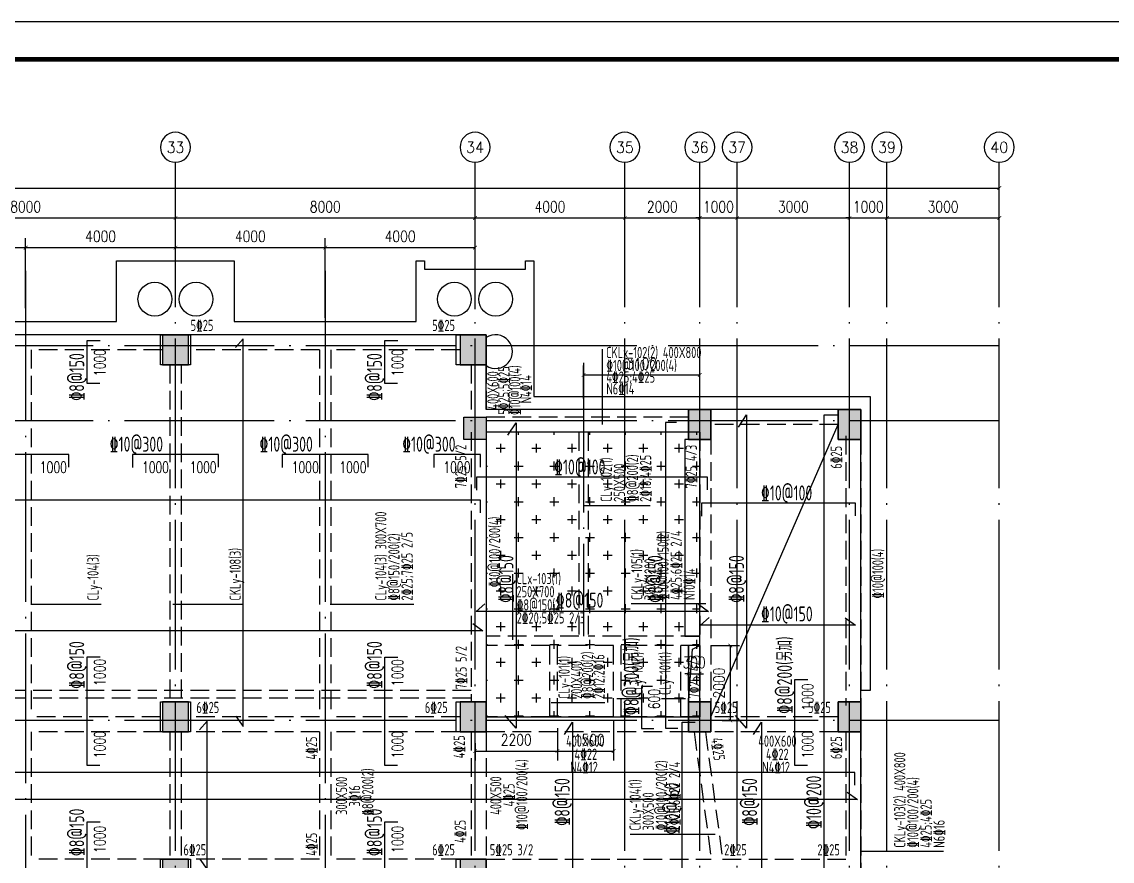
# Model space of a CAD drawing. Header units: millimetres. Extents: x 2998490 to 15040601, y 444546 to 7822218.
# Drawn here: x 14669164 to 14698282, y 7715654 to 7738064 of the extents above; entities that cross this region are included whole.
import ezdxf
from ezdxf.enums import TextEntityAlignment as Align

# ---------------------------------------------------------------- set-up
doc = ezdxf.new("R2010")
doc.units = ezdxf.units.MM
doc.header["$LTSCALE"] = 2000
doc.linetypes.add('DASH', pattern=[0.35, 0.25, -0.1])
doc.linetypes.add('DOTE', pattern=[2.42, 2, -0.2, 0.02, -0.2])
for name, color, linetype in [('3-AXIS', 3, 'Continuous'), ('3-AXIS_TEXT', 7, 'Continuous'), ('3-ban', 84, 'Continuous'), ('3-ban-hatch', 9, 'Continuous'), ('3-ban-rein', 1, 'Continuous'), ('3-ban-TEXT', 7, 'Continuous'), ('3-column-DOWN', 232, 'Continuous'), ('3-COLUMN-UP', 2, 'Continuous'), ('3-dote', 43, 'DOTE'), ('3-HATCH', 8, 'Continuous'), ('3-liang-rein-X', 54, 'Continuous'), ('3-liang-rein-Y', 130, 'Continuous'), ('3-liang-R截面-X', 50, 'Continuous'), ('3-liang-R截面-Y', 70, 'Continuous'), ('3-liang-s-1', 44, 'Continuous'), ('3-liang-xu', 120, 'DASH'), ('3-装饰线脚', 7, 'Continuous'), ('AXIS', 3, 'Continuous'), ('AXIS_TEXT', 7, 'Continuous'), ('图框', 7, 'Continuous')]:
    doc.layers.add(name, color=color, linetype=linetype)
doc.layers.add('3-零部件', color=73, linetype='Continuous', lineweight=5)
doc.styles.add('_TCH_AXIS', font='COMPLEX', dxfattribs={"bigfont": 'GBCBIG'})
doc.styles.add('COMPLEX', font='COMPLEX')
doc.styles.add('DIM_FONT', font='SIMPLEX', dxfattribs={"width": 0.8, "bigfont": 'HZTXT'})
doc.styles.add('TJ1', font='tj-romans1.shx', dxfattribs={"width": 0.8, "bigfont": 'tj-hztxt1.shx'})
doc.styles.add('TSSD_Rein', font='Tssdeng.shx', dxfattribs={"width": 0.7, "bigfont": 'hztxt.shx'})
doc.dimstyles.new('DIMN100', dxfattribs={"dimtxt": 300, "dimasz": 100, "dimexe": 250, "dimexo": 300, "dimgap": 150, "dimtad": 1, "dimdec": 0, "dimzin": 0, "dimdsep": 46, "dimtxsty": 'DIM_FONT', "dimblk": 'ARCHTICK', "dimcen": 0.09, "dimclrt": 7, "dimazin": 2, "dimtfac": 1, "dimtdec": 0, "dimtix": 1, "dimtmove": 2, "dimatfit": 3, "dimldrblk": 'ARCHTICK', "dimfxl": 0, "dimtolj": 1, "dimtzin": 0, "dimarcsym": 0})

# ---------------------------------------------------------------- blocks, each defined once
blk = doc.blocks.new('TJAD_TK_A0')
at = {"layer": '图框'}
blk.add_line((2162, 399.3), (973, 399.3), dxfattribs=at)
at = {"layer": '图框', "const_width": 1.2}
blk.add_lwpolyline([(2152, -431.7), (2152, 389.3), (998, 389.3), (998, -431.7)], close=True, dxfattribs=at)
blk = doc.blocks.new('_ArchTick')
at = {"color": 0, "linetype": 'ByBlock', "const_width": 0.15}
blk.add_lwpolyline([(-0.5, -0.5), (0.5, 0.5)], dxfattribs=at)
blk = doc.blocks.new('*D203')
at = {"layer": 'AXIS', "color": 0, "lineweight": -2}
for p, q in [((14665267, 7732223), (14665267, 7733076)), ((14673267, 7732223), (14673267, 7733076)), ((14665267, 7732826), (14673267, 7732826))]:
    blk.add_line(p, q, dxfattribs=at)
at = {"layer": 'Defpoints', "color": 0}
for p in [(14673267, 7732826), (14665267, 7731923), (14673267, 7731923)]:
    blk.add_point(p, dxfattribs=at)
at = {"layer": 'AXIS', "color": 0, "lineweight": -2, "xscale": 100, "yscale": 100, "zscale": 100, "rotation": 180}
blk.add_blockref('_ArchTick', (14665267, 7732826), dxfattribs=at)
at = {"layer": 'AXIS', "color": 0, "lineweight": -2, "xscale": 100, "yscale": 100, "zscale": 100}
blk.add_blockref('_ArchTick', (14673267, 7732826), dxfattribs=at)
at = {"layer": 'AXIS', "color": 7, "insert": (14669267, 7733126), "char_height": 300, "attachment_point": 5, "style": 'DIM_FONT'}
blk.add_mtext('\\A1;8000', dxfattribs=at)
blk = doc.blocks.new('*D204')
at = {"layer": 'AXIS', "color": 0, "lineweight": -2}
for p, q in [((14673267, 7732223), (14673267, 7733076)), ((14681267, 7732223), (14681267, 7733076)), ((14673267, 7732826), (14681267, 7732826))]:
    blk.add_line(p, q, dxfattribs=at)
at = {"layer": 'Defpoints', "color": 0}
for p in [(14681267, 7732826), (14673267, 7731923), (14681267, 7731923)]:
    blk.add_point(p, dxfattribs=at)
at = {"layer": 'AXIS', "color": 0, "lineweight": -2, "xscale": 100, "yscale": 100, "zscale": 100, "rotation": 180}
blk.add_blockref('_ArchTick', (14673267, 7732826), dxfattribs=at)
at = {"layer": 'AXIS', "color": 0, "lineweight": -2, "xscale": 100, "yscale": 100, "zscale": 100}
blk.add_blockref('_ArchTick', (14681267, 7732826), dxfattribs=at)
at = {"layer": 'AXIS', "color": 7, "insert": (14677267, 7733126), "char_height": 300, "attachment_point": 5, "style": 'DIM_FONT'}
blk.add_mtext('\\A1;8000', dxfattribs=at)
blk = doc.blocks.new('*D205')
at = {"layer": 'AXIS', "color": 0, "lineweight": -2}
for p, q in [((14681267, 7732223), (14681267, 7733076)), ((14685267, 7732223), (14685267, 7733076)), ((14681267, 7732826), (14685267, 7732826))]:
    blk.add_line(p, q, dxfattribs=at)
at = {"layer": 'Defpoints', "color": 0}
for p in [(14685267, 7732826), (14681267, 7731923), (14685267, 7731923)]:
    blk.add_point(p, dxfattribs=at)
at = {"layer": 'AXIS', "color": 0, "lineweight": -2, "xscale": 100, "yscale": 100, "zscale": 100, "rotation": 180}
blk.add_blockref('_ArchTick', (14681267, 7732826), dxfattribs=at)
at = {"layer": 'AXIS', "color": 0, "lineweight": -2, "xscale": 100, "yscale": 100, "zscale": 100}
blk.add_blockref('_ArchTick', (14685267, 7732826), dxfattribs=at)
at = {"layer": 'AXIS', "color": 7, "insert": (14683267, 7733126), "char_height": 300, "attachment_point": 5, "style": 'DIM_FONT'}
blk.add_mtext('\\A1;4000', dxfattribs=at)
blk = doc.blocks.new('*D206')
at = {"layer": 'AXIS', "color": 0, "lineweight": -2}
for p, q in [((14685267, 7732223), (14685267, 7733076)), ((14687267, 7732223), (14687267, 7733076)), ((14685267, 7732826), (14687267, 7732826))]:
    blk.add_line(p, q, dxfattribs=at)
at = {"layer": 'Defpoints', "color": 0}
for p in [(14687267, 7732826), (14685267, 7731923), (14687267, 7731923)]:
    blk.add_point(p, dxfattribs=at)
at = {"layer": 'AXIS', "color": 0, "lineweight": -2, "xscale": 100, "yscale": 100, "zscale": 100, "rotation": 180}
blk.add_blockref('_ArchTick', (14685267, 7732826), dxfattribs=at)
at = {"layer": 'AXIS', "color": 0, "lineweight": -2, "xscale": 100, "yscale": 100, "zscale": 100}
blk.add_blockref('_ArchTick', (14687267, 7732826), dxfattribs=at)
at = {"layer": 'AXIS', "color": 7, "insert": (14686267, 7733126), "char_height": 300, "attachment_point": 5, "style": 'DIM_FONT'}
blk.add_mtext('\\A1;2000', dxfattribs=at)
blk = doc.blocks.new('*D207')
at = {"layer": 'AXIS', "color": 0, "lineweight": -2}
for p, q in [((14687267, 7732223), (14687267, 7733076)), ((14688266, 7732223), (14688266, 7733076)), ((14687267, 7732826), (14687167, 7732826)), ((14687267, 7732826), (14688266, 7732826)), ((14688266, 7732826), (14688366, 7732826))]:
    blk.add_line(p, q, dxfattribs=at)
at = {"layer": 'Defpoints', "color": 0}
for p in [(14688266, 7732826), (14687267, 7731923), (14688266, 7731923)]:
    blk.add_point(p, dxfattribs=at)
at = {"layer": 'AXIS', "color": 0, "lineweight": -2, "xscale": 100, "yscale": 100, "zscale": 100}
blk.add_blockref('_ArchTick', (14687267, 7732826), dxfattribs=at)
at = {"layer": 'AXIS', "color": 0, "lineweight": -2, "xscale": 100, "yscale": 100, "zscale": 100, "rotation": 180}
blk.add_blockref('_ArchTick', (14688266, 7732826), dxfattribs=at)
at = {"layer": 'AXIS', "color": 7, "insert": (14687767, 7733126), "char_height": 300, "attachment_point": 5, "style": 'DIM_FONT'}
blk.add_mtext('\\A1;1000', dxfattribs=at)
blk = doc.blocks.new('*D208')
at = {"layer": 'AXIS', "color": 0, "lineweight": -2}
for p, q in [((14688266, 7732223), (14688266, 7733076)), ((14691267, 7732223), (14691267, 7733076)), ((14688266, 7732826), (14691267, 7732826))]:
    blk.add_line(p, q, dxfattribs=at)
at = {"layer": 'Defpoints', "color": 0}
for p in [(14691267, 7732826), (14688266, 7731923), (14691267, 7731923)]:
    blk.add_point(p, dxfattribs=at)
at = {"layer": 'AXIS', "color": 0, "lineweight": -2, "xscale": 100, "yscale": 100, "zscale": 100, "rotation": 180}
blk.add_blockref('_ArchTick', (14688266, 7732826), dxfattribs=at)
at = {"layer": 'AXIS', "color": 0, "lineweight": -2, "xscale": 100, "yscale": 100, "zscale": 100}
blk.add_blockref('_ArchTick', (14691267, 7732826), dxfattribs=at)
at = {"layer": 'AXIS', "color": 7, "insert": (14689767, 7733126), "char_height": 300, "attachment_point": 5, "style": 'DIM_FONT'}
blk.add_mtext('\\A1;3000', dxfattribs=at)
blk = doc.blocks.new('*D209')
at = {"layer": 'AXIS', "color": 0, "lineweight": -2}
for p, q in [((14691267, 7732223), (14691267, 7733076)), ((14692267, 7732223), (14692267, 7733076)), ((14691267, 7732826), (14691167, 7732826)), ((14691267, 7732826), (14692267, 7732826)), ((14692267, 7732826), (14692367, 7732826))]:
    blk.add_line(p, q, dxfattribs=at)
at = {"layer": 'Defpoints', "color": 0}
for p in [(14692267, 7732826), (14691267, 7731923), (14692267, 7731923)]:
    blk.add_point(p, dxfattribs=at)
at = {"layer": 'AXIS', "color": 0, "lineweight": -2, "xscale": 100, "yscale": 100, "zscale": 100}
blk.add_blockref('_ArchTick', (14691267, 7732826), dxfattribs=at)
at = {"layer": 'AXIS', "color": 0, "lineweight": -2, "xscale": 100, "yscale": 100, "zscale": 100, "rotation": 180}
blk.add_blockref('_ArchTick', (14692267, 7732826), dxfattribs=at)
at = {"layer": 'AXIS', "color": 7, "insert": (14691767, 7733126), "char_height": 300, "attachment_point": 5, "style": 'DIM_FONT'}
blk.add_mtext('\\A1;1000', dxfattribs=at)
blk = doc.blocks.new('*D210')
at = {"layer": 'AXIS', "color": 0, "lineweight": -2}
for p, q in [((14692267, 7732223), (14692267, 7733076)), ((14695267, 7732223), (14695267, 7733076)), ((14692267, 7732826), (14695267, 7732826))]:
    blk.add_line(p, q, dxfattribs=at)
at = {"layer": 'Defpoints', "color": 0}
for p in [(14695267, 7732826), (14692267, 7731923), (14695267, 7731923)]:
    blk.add_point(p, dxfattribs=at)
at = {"layer": 'AXIS', "color": 0, "lineweight": -2, "xscale": 100, "yscale": 100, "zscale": 100, "rotation": 180}
blk.add_blockref('_ArchTick', (14692267, 7732826), dxfattribs=at)
at = {"layer": 'AXIS', "color": 0, "lineweight": -2, "xscale": 100, "yscale": 100, "zscale": 100}
blk.add_blockref('_ArchTick', (14695267, 7732826), dxfattribs=at)
at = {"layer": 'AXIS', "color": 7, "insert": (14693767, 7733126), "char_height": 300, "attachment_point": 5, "style": 'DIM_FONT'}
blk.add_mtext('\\A1;3000', dxfattribs=at)
blk = doc.blocks.new('*D211')
at = {"layer": 'AXIS', "color": 0, "lineweight": -2}
for p, q in [((14619017, 7731423), (14619017, 7733876)), ((14695267, 7731423), (14695267, 7733876)), ((14619017, 7733626), (14695267, 7733626))]:
    blk.add_line(p, q, dxfattribs=at)
at = {"layer": 'Defpoints', "color": 0}
for p in [(14695267, 7733626), (14619017, 7731123), (14695267, 7731123)]:
    blk.add_point(p, dxfattribs=at)
at = {"layer": 'AXIS', "color": 0, "lineweight": -2, "xscale": 100, "yscale": 100, "zscale": 100, "rotation": 180}
blk.add_blockref('_ArchTick', (14619017, 7733626), dxfattribs=at)
at = {"layer": 'AXIS', "color": 0, "lineweight": -2, "xscale": 100, "yscale": 100, "zscale": 100}
blk.add_blockref('_ArchTick', (14695267, 7733626), dxfattribs=at)
at = {"layer": 'AXIS', "color": 7, "insert": (14661202, 7733926), "char_height": 300, "attachment_point": 5, "style": 'DIM_FONT'}
blk.add_mtext('\\A1;76250', dxfattribs=at)
blk = doc.blocks.new('_AXISO')
blk.add_circle((0, 0), 0.5)
at = {"layer": '3-AXIS_TEXT', "style": 'COMPLEX', "width": 1.041667}
blk.add_attdef('A', text='', height=0.56, dxfattribs=at).set_placement((-0.25, -0.28), (0.25, -0.28), align=Align.FIT)
blk = doc.blocks.new('*D1364')
at = {"layer": '3-零部件', "color": 0, "lineweight": -2}
for p, q in [((14673267, 7730507), (14673267, 7732285)), ((14677267, 7730157), (14677267, 7732285)), ((14673267, 7732035), (14677267, 7732035))]:
    blk.add_line(p, q, dxfattribs=at)
at = {"layer": 'Defpoints', "color": 0}
for p in [(14677267, 7732035), (14673267, 7730207), (14677267, 7729857)]:
    blk.add_point(p, dxfattribs=at)
at = {"layer": '3-零部件', "color": 0, "lineweight": -2, "xscale": 100, "yscale": 100, "zscale": 100, "rotation": 180}
blk.add_blockref('_ArchTick', (14673267, 7732035), dxfattribs=at)
at = {"layer": '3-零部件', "color": 0, "lineweight": -2, "xscale": 100, "yscale": 100, "zscale": 100}
blk.add_blockref('_ArchTick', (14677267, 7732035), dxfattribs=at)
at = {"layer": '3-零部件', "color": 7, "insert": (14675267, 7732335), "char_height": 300, "attachment_point": 5, "style": 'DIM_FONT'}
blk.add_mtext('\\A1;4000', dxfattribs=at)
blk = doc.blocks.new('*D1365')
at = {"layer": '3-零部件', "color": 0, "lineweight": -2}
for p, q in [((14677267, 7730157), (14677267, 7732285)), ((14681267, 7730393), (14681267, 7732285)), ((14677267, 7732035), (14681267, 7732035))]:
    blk.add_line(p, q, dxfattribs=at)
at = {"layer": 'Defpoints', "color": 0}
for p in [(14681267, 7732035), (14681267, 7730093), (14677267, 7729857)]:
    blk.add_point(p, dxfattribs=at)
at = {"layer": '3-零部件', "color": 0, "lineweight": -2, "xscale": 100, "yscale": 100, "zscale": 100, "rotation": 180}
blk.add_blockref('_ArchTick', (14677267, 7732035), dxfattribs=at)
at = {"layer": '3-零部件', "color": 0, "lineweight": -2, "xscale": 100, "yscale": 100, "zscale": 100}
blk.add_blockref('_ArchTick', (14681267, 7732035), dxfattribs=at)
at = {"layer": '3-零部件', "color": 7, "insert": (14679267, 7732335), "char_height": 300, "attachment_point": 5, "style": 'DIM_FONT'}
blk.add_mtext('\\A1;4000', dxfattribs=at)
blk = doc.blocks.new('*D1366')
at = {"layer": '3-零部件', "color": 0, "lineweight": -2}
for p, q in [((14665267, 7730457), (14665267, 7732285)), ((14669267, 7730419), (14669267, 7732285)), ((14665267, 7732035), (14669267, 7732035))]:
    blk.add_line(p, q, dxfattribs=at)
at = {"layer": 'Defpoints', "color": 0}
for p in [(14669267, 7732035), (14665267, 7730157), (14669267, 7730119)]:
    blk.add_point(p, dxfattribs=at)
at = {"layer": '3-零部件', "color": 0, "lineweight": -2, "xscale": 100, "yscale": 100, "zscale": 100, "rotation": 180}
blk.add_blockref('_ArchTick', (14665267, 7732035), dxfattribs=at)
at = {"layer": '3-零部件', "color": 0, "lineweight": -2, "xscale": 100, "yscale": 100, "zscale": 100}
blk.add_blockref('_ArchTick', (14669267, 7732035), dxfattribs=at)
at = {"layer": '3-零部件', "color": 7, "insert": (14667267, 7732335), "char_height": 300, "attachment_point": 5, "style": 'DIM_FONT'}
blk.add_mtext('\\A1;4000', dxfattribs=at)
blk = doc.blocks.new('*D1367')
at = {"layer": '3-零部件', "color": 0, "lineweight": -2}
for p, q in [((14669267, 7731044), (14669267, 7732285)), ((14673267, 7731044), (14673267, 7732285)), ((14669267, 7732035), (14673267, 7732035))]:
    blk.add_line(p, q, dxfattribs=at)
at = {"layer": 'Defpoints', "color": 0}
for p in [(14673267, 7732035), (14669267, 7730744), (14673267, 7730744)]:
    blk.add_point(p, dxfattribs=at)
at = {"layer": '3-零部件', "color": 0, "lineweight": -2, "xscale": 100, "yscale": 100, "zscale": 100, "rotation": 180}
blk.add_blockref('_ArchTick', (14669267, 7732035), dxfattribs=at)
at = {"layer": '3-零部件', "color": 0, "lineweight": -2, "xscale": 100, "yscale": 100, "zscale": 100}
blk.add_blockref('_ArchTick', (14673267, 7732035), dxfattribs=at)
at = {"layer": '3-零部件', "color": 7, "insert": (14671267, 7732335), "char_height": 300, "attachment_point": 5, "style": 'DIM_FONT'}
blk.add_mtext('\\A1;4000', dxfattribs=at)
blk = doc.blocks.new('*D1765')
at = {"layer": '3-ban', "color": 0, "lineweight": -2}
for p, q in [((14683467, 7719209), (14683467, 7718344)), ((14681267, 7718809), (14681267, 7718344)), ((14681267, 7718594), (14683467, 7718594))]:
    blk.add_line(p, q, dxfattribs=at)
at = {"layer": 'Defpoints', "color": 0}
for p in [(14683467, 7719509), (14681267, 7719109), (14683467, 7718594)]:
    blk.add_point(p, dxfattribs=at)
at = {"layer": '3-ban', "color": 0, "lineweight": -2, "xscale": 100, "yscale": 100, "zscale": 100, "rotation": 180}
blk.add_blockref('_ArchTick', (14681267, 7718594), dxfattribs=at)
at = {"layer": '3-ban', "color": 0, "lineweight": -2, "xscale": 100, "yscale": 100, "zscale": 100}
blk.add_blockref('_ArchTick', (14683467, 7718594), dxfattribs=at)
at = {"layer": '3-ban', "color": 7, "insert": (14682367, 7718894), "char_height": 300, "attachment_point": 5, "style": 'DIM_FONT'}
blk.add_mtext('\\A1;2200', dxfattribs=at)
blk = doc.blocks.new('*D1766')
at = {"layer": '3-ban', "color": 0, "lineweight": -2}
for p, q in [((14684967, 7719391), (14684967, 7718344)), ((14683467, 7719209), (14683467, 7718344)), ((14683467, 7718594), (14684967, 7718594))]:
    blk.add_line(p, q, dxfattribs=at)
at = {"layer": 'Defpoints', "color": 0}
for p in [(14684967, 7719691), (14683467, 7719509), (14684967, 7718594)]:
    blk.add_point(p, dxfattribs=at)
at = {"layer": '3-ban', "color": 0, "lineweight": -2, "xscale": 100, "yscale": 100, "zscale": 100, "rotation": 180}
blk.add_blockref('_ArchTick', (14683467, 7718594), dxfattribs=at)
at = {"layer": '3-ban', "color": 0, "lineweight": -2, "xscale": 100, "yscale": 100, "zscale": 100}
blk.add_blockref('_ArchTick', (14684967, 7718594), dxfattribs=at)
at = {"layer": '3-ban', "color": 7, "insert": (14684320, 7718894), "char_height": 300, "attachment_point": 5, "style": 'DIM_FONT'}
blk.add_mtext('\\A1;1500', dxfattribs=at)
blk = doc.blocks.new('*D1767')
at = {"layer": '3-ban', "color": 0, "lineweight": -2}
for p, q in [((14686967, 7720659), (14686867, 7720659)), ((14686967, 7720659), (14687267, 7720659)), ((14686967, 7720523), (14686967, 7720409)), ((14687267, 7720659), (14687367, 7720659)), ((14687267, 7720523), (14687267, 7720409))]:
    blk.add_line(p, q, dxfattribs=at)
at = {"layer": 'Defpoints', "color": 0}
for p in [(14686967, 7720823), (14687267, 7720823), (14687267, 7720659)]:
    blk.add_point(p, dxfattribs=at)
at = {"layer": '3-ban', "color": 0, "lineweight": -2, "xscale": 100, "yscale": 100, "zscale": 100}
blk.add_blockref('_ArchTick', (14686967, 7720659), dxfattribs=at)
at = {"layer": '3-ban', "color": 0, "lineweight": -2, "xscale": 100, "yscale": 100, "zscale": 100, "rotation": 180}
blk.add_blockref('_ArchTick', (14687267, 7720659), dxfattribs=at)
at = {"layer": '3-ban', "color": 7, "insert": (14687117, 7720959), "char_height": 300, "attachment_point": 5, "style": 'DIM_FONT'}
blk.add_mtext('\\A1;300', dxfattribs=at)
blk = doc.blocks.new('*D1768')
at = {"layer": '3-ban', "color": 0, "lineweight": -2}
for p, q in [((14687567, 7721409), (14688333, 7721409)), ((14688083, 7721409), (14688083, 7719409)), ((14687867, 7719409), (14688333, 7719409))]:
    blk.add_line(p, q, dxfattribs=at)
at = {"layer": 'Defpoints', "color": 0}
for p in [(14687267, 7721409), (14687567, 7719409), (14688083, 7719409)]:
    blk.add_point(p, dxfattribs=at)
at = {"layer": '3-ban', "color": 0, "lineweight": -2, "xscale": 100, "yscale": 100, "zscale": 100}
for p, rotation in [((14688083, 7721409), 90), ((14688083, 7719409), 270)]:
    blk.add_blockref('_ArchTick', p, dxfattribs=dict(at, rotation=rotation))
at = {"layer": '3-ban', "color": 7, "insert": (14687783, 7720409), "char_height": 300, "attachment_point": 5, "rotation": 90, "style": 'DIM_FONT'}
blk.add_mtext('\\A1;2000', dxfattribs=at)
blk = doc.blocks.new('*D1769')
at = {"layer": '3-ban', "color": 0, "lineweight": -2}
for p, q in [((14684167, 7728009), (14684167, 7728885)), ((14684167, 7728635), (14687267, 7728635)), ((14687267, 7728009), (14687267, 7728885))]:
    blk.add_line(p, q, dxfattribs=at)
at = {"layer": 'Defpoints', "color": 0}
for p in [(14687267, 7728635), (14684167, 7727709), (14687267, 7727709)]:
    blk.add_point(p, dxfattribs=at)
at = {"layer": '3-ban', "color": 0, "lineweight": -2, "xscale": 100, "yscale": 100, "zscale": 100, "rotation": 180}
blk.add_blockref('_ArchTick', (14684167, 7728635), dxfattribs=at)
at = {"layer": '3-ban', "color": 0, "lineweight": -2, "xscale": 100, "yscale": 100, "zscale": 100}
blk.add_blockref('_ArchTick', (14687267, 7728635), dxfattribs=at)
at = {"layer": '3-ban', "color": 7, "insert": (14685717, 7728935), "char_height": 300, "attachment_point": 5, "style": 'DIM_FONT'}
blk.add_mtext('\\A1;3100', dxfattribs=at)

msp = doc.modelspace()

# ---------------------------------------------------------------- hatches: boundary and pattern name
at = {"layer": '3-ban-hatch'}
h = msp.add_hatch(dxfattribs=at)
h.set_pattern_fill('CROSS', color=8, scale=75, style=0)
h.paths.add_polyline_path([(14681566.8, 7719508.7), (14687266.8, 7719508.7), (14687266.8, 7727108.7), (14681566.8, 7727108.7)])
at = {"layer": '3-HATCH'}
for points in [[(14673616.8, 7729708.7), (14672916.8, 7729708.7), (14672916.8, 7728908.7), (14673616.8, 7728908.7)], [(14681566.8, 7729708.7), (14680866.8, 7729708.7), (14680866.8, 7728908.7), (14681566.8, 7728908.7)], [(14681566.8, 7726908.7), (14680966.8, 7726908.7), (14680966.8, 7727508.7), (14681566.8, 7727508.7)], [(14687566.8, 7727708.7), (14686966.8, 7727708.7), (14686966.8, 7726908.7), (14687566.8, 7726908.7)], [(14691566.8, 7727708.7), (14690966.8, 7727708.7), (14690966.8, 7726908.7), (14691566.8, 7726908.7)], [(14673616.8, 7719908.7), (14672916.8, 7719908.7), (14672916.8, 7719108.7), (14673616.8, 7719108.7)], [(14681566.8, 7719908.7), (14680866.8, 7719908.7), (14680866.8, 7719108.7), (14681566.8, 7719108.7)], [(14687566.8, 7719908.7), (14686966.8, 7719908.7), (14686966.8, 7719108.7), (14687566.8, 7719108.7)], [(14691566.8, 7719908.7), (14690966.8, 7719908.7), (14690966.8, 7719108.7), (14691566.8, 7719108.7)], [(14673616.8, 7715708.7), (14672916.8, 7715708.7), (14672916.8, 7714908.7), (14673616.8, 7714908.7)], [(14681566.8, 7715708.7), (14680866.8, 7715708.7), (14680866.8, 7714908.7), (14681566.8, 7714908.7)]]:
    msp.add_hatch(color=256, dxfattribs=at).paths.add_polyline_path(points)

# ---------------------------------------------------------------- linework, layer by layer
at = {"layer": '3-AXIS', "color": 15, "linetype": 'DOTE'}
for p, q in [((14673266.8, 7701408.7), (14673266.8, 7731923.2)), ((14681266.8, 7701408.7), (14681266.8, 7731923.2)), ((14685266.8, 7701408.7), (14685266.8, 7731923.2)), ((14687266.8, 7701408.7), (14687266.8, 7731923.2)), ((14688266.4, 7701408.7), (14688266.4, 7731923.2)), ((14691266.8, 7701408.7), (14691266.8, 7731923.2)), ((14692267.3, 7701408.7), (14692267.3, 7731923.2)), ((14695266.8, 7701408.7), (14695266.8, 7731923.2)), ((14695266.8, 7729408.7), (14614408.5, 7729408.7)), ((14695266.8, 7727408.7), (14614408.5, 7727408.7)), ((14695266.8, 7719408.7), (14614408.5, 7719408.7))]:
    msp.add_line(p, q, dxfattribs=at)
at = {"layer": '3-ban'}
msp.add_lwpolyline([(14686866.8, 7721658.7), (14687266.8, 7721658.7), (14687266.8, 7726908.7), (14686866.8, 7726908.7)], close=True, dxfattribs=at)
at = {"layer": '3-ban-rein'}
for points in [[(14671245.3, 7728408.7), (14670907.3, 7728408.7), (14670907.3, 7729558.7), (14671253.3, 7729558.7)], [(14674879.1, 7719524.8), (14675072.5, 7719251.1), (14675072.5, 7729599), (14674869.4, 7729369.6)], [(14679195.3, 7728408.7), (14678857.3, 7728408.7), (14678857.3, 7729558.7), (14679203.3, 7729558.7)], [(14688302.4, 7727243.5), (14688520.4, 7727569.1), (14688520.4, 7719205.2), (14688222.9, 7719547.3)], [(14690927.2, 7714608.7), (14690589.3, 7714608.7), (14690589.3, 7727569.1), (14690935.3, 7727569.1)], [(14682147, 7727029.6), (14682365, 7727355.2), (14682365, 7719205.2), (14682067.5, 7719547.3)], [(14686649.3, 7727363.6), (14686357.2, 7727363.6), (14686357.2, 7719205.2), (14686686.5, 7719205.2)], [(14670416.8, 7726172.4), (14670416.8, 7726510.4), (14668116.8, 7726510.4), (14668116.8, 7726164.4)], [(14674416.8, 7726172.4), (14674416.8, 7726510.4), (14672116.8, 7726510.4), (14672116.8, 7726164.4)], [(14678416.8, 7726172.4), (14678416.8, 7726510.4), (14676116.8, 7726510.4), (14676116.8, 7726164.4)], [(14681410.6, 7726172.4), (14681410.6, 7726510.4), (14680166.8, 7726510.4), (14680166.8, 7726164.4)], [(14687471.2, 7725564.1), (14687471.2, 7725902.1), (14681306.8, 7725902.1), (14681306.8, 7725556.1)], [(14681410.6, 7724952.1), (14681410.6, 7725290), (14618819.5, 7725290), (14618819.5, 7724944)], [(14691426.8, 7724870.4), (14691426.8, 7725208.4), (14687313, 7725208.4), (14687313, 7724862.3)], [(14687231.6, 7722514.5), (14687505.3, 7722321.1), (14681297.6, 7722321.1), (14681527, 7722524.1)], [(14681204.9, 7722000.5), (14681478.5, 7721807.1), (14618817.4, 7721807.1), (14619046.8, 7722010.1)], [(14691153.1, 7722149.2), (14691426.8, 7721955.8), (14687292.2, 7721955.8), (14687521.6, 7722158.9)], [(14671245.3, 7718208.7), (14670907.3, 7718208.7), (14670907.3, 7721111.2), (14671253.3, 7721111.2)], [(14679195.3, 7718208.7), (14678857.3, 7718208.7), (14678857.3, 7721102.2), (14679203.3, 7721102.2)], [(14690147, 7718208.7), (14689809, 7718208.7), (14689809, 7720508.7), (14690155.1, 7720508.7)], [(14686002.4, 7720321.8), (14685710.4, 7720321.8), (14685710.4, 7719193.8), (14686039.7, 7719193.8)], [(14673918.5, 7715704.5), (14674112, 7715430.8), (14674112, 7719388.1), (14673908.9, 7719158.7)], [(14683652.9, 7719037.1), (14683870.9, 7719362.7), (14683870.9, 7712558.7), (14683573.4, 7712900.8)], [(14687134.4, 7714608.7), (14686796.4, 7714608.7), (14686796.4, 7719369.1), (14687142.4, 7719369.1)], [(14688702.9, 7719037.1), (14688920.9, 7719362.7), (14688920.9, 7712558.7), (14688623.4, 7712900.8)], [(14691410.6, 7717685), (14691410.6, 7718023), (14618833.6, 7718023), (14618833.6, 7717677)], [(14691204.9, 7717492.6), (14691478.5, 7717299.1), (14618817.4, 7717299.1), (14619046.8, 7717502.2)], [(14671245.3, 7713718.3), (14670907.3, 7713718.3), (14670907.3, 7716708.7), (14671253.3, 7716708.7)], [(14679195.3, 7713692.2), (14678857.3, 7713692.2), (14678857.3, 7716708.7), (14679203.3, 7716708.7)]]:
    msp.add_lwpolyline(points, dxfattribs=at)
at = {"layer": '3-column-DOWN'}
for points in [[(14673666.8, 7728908.7), (14672866.8, 7728908.7), (14672866.8, 7729708.7), (14673666.8, 7729708.7)], [(14681566.8, 7728908.7), (14680766.8, 7728908.7), (14680766.8, 7729708.7), (14681566.8, 7729708.7)], [(14687566.8, 7727708.7), (14686966.8, 7727708.7), (14686966.8, 7726908.7), (14687566.8, 7726908.7)], [(14687566.8, 7726908.7), (14686966.8, 7726908.7), (14686966.8, 7727708.7), (14687566.8, 7727708.7)], [(14691566.8, 7727708.7), (14690966.8, 7727708.7), (14690966.8, 7726908.7), (14691566.8, 7726908.7)], [(14691566.8, 7726908.7), (14690966.8, 7726908.7), (14690966.8, 7727708.7), (14691566.8, 7727708.7)], [(14673666.8, 7719108.7), (14672866.8, 7719108.7), (14672866.8, 7719908.7), (14673666.8, 7719908.7)], [(14681566.8, 7719108.7), (14680766.8, 7719108.7), (14680766.8, 7719908.7), (14681566.8, 7719908.7)], [(14687566.8, 7719908.7), (14686966.8, 7719908.7), (14686966.8, 7719108.7), (14687566.8, 7719108.7)], [(14687566.8, 7719108.7), (14686966.8, 7719108.7), (14686966.8, 7719908.7), (14687566.8, 7719908.7)], [(14691566.8, 7719908.7), (14690966.8, 7719908.7), (14690966.8, 7719108.7), (14691566.8, 7719108.7)], [(14691566.8, 7719108.7), (14690966.8, 7719108.7), (14690966.8, 7719908.7), (14691566.8, 7719908.7)], [(14673666.8, 7714908.7), (14672866.8, 7714908.7), (14672866.8, 7715708.7), (14673666.8, 7715708.7)], [(14681566.8, 7714908.7), (14680766.8, 7714908.7), (14680766.8, 7715708.7), (14681566.8, 7715708.7)]]:
    msp.add_lwpolyline(points, close=True, dxfattribs=at)
at = {"layer": '3-COLUMN-UP'}
for points in [[(14673616.8, 7729708.7), (14672916.8, 7729708.7), (14672916.8, 7728908.7), (14673616.8, 7728908.7)], [(14681566.8, 7729708.7), (14680866.8, 7729708.7), (14680866.8, 7728908.7), (14681566.8, 7728908.7)], [(14681566.8, 7726908.7), (14680966.8, 7726908.7), (14680966.8, 7727508.7), (14681566.8, 7727508.7)], [(14687566.8, 7727708.7), (14686966.8, 7727708.7), (14686966.8, 7726908.7), (14687566.8, 7726908.7)], [(14691566.8, 7727708.7), (14690966.8, 7727708.7), (14690966.8, 7726908.7), (14691566.8, 7726908.7)], [(14673616.8, 7719908.7), (14672916.8, 7719908.7), (14672916.8, 7719108.7), (14673616.8, 7719108.7)], [(14681566.8, 7719908.7), (14680866.8, 7719908.7), (14680866.8, 7719108.7), (14681566.8, 7719108.7)], [(14687566.8, 7719908.7), (14686966.8, 7719908.7), (14686966.8, 7719108.7), (14687566.8, 7719108.7)], [(14691566.8, 7719908.7), (14690966.8, 7719908.7), (14690966.8, 7719108.7), (14691566.8, 7719108.7)], [(14673616.8, 7715708.7), (14672916.8, 7715708.7), (14672916.8, 7714908.7), (14673616.8, 7714908.7)], [(14681566.8, 7715708.7), (14680866.8, 7715708.7), (14680866.8, 7714908.7), (14681566.8, 7714908.7)]]:
    msp.add_lwpolyline(points, close=True, dxfattribs=at)
at = {"layer": '3-dote'}
for p, q in [((14669266.8, 7731413.9), (14669266.8, 7703232.3)), ((14677266.8, 7731413.9), (14677266.8, 7703232.3)), ((14684166.8, 7728963), (14684166.8, 7721658.7))]:
    msp.add_line(p, q, dxfattribs=at)
at = {"layer": '3-liang-R截面-X'}
for p, q in [((14684659.8, 7729325.8), (14684659.8, 7727315.6)), ((14682265.7, 7723316.9), (14682265.7, 7721563))]:
    msp.add_line(p, q, dxfattribs=at)
at = {"layer": '3-liang-R截面-Y'}
for p, q in [((14685944.2, 7725142.5), (14684189.1, 7725142.5)), ((14687432.7, 7722523.2), (14685437.2, 7722523.2)), ((14671282.3, 7722506.4), (14669402.3, 7722506.4)), ((14675079.6, 7722506.4), (14673199.7, 7722506.4)), ((14679632.3, 7722506.4), (14677402.3, 7722506.4)), ((14685730.8, 7719987.2), (14685056.2, 7719987.2)), ((14686889.5, 7719987.2), (14686243.6, 7719987.2)), ((14684728.9, 7719881.9), (14683303.5, 7719881.9)), ((14687680.8, 7716369.7), (14685406.4, 7716369.7)), ((14693781.1, 7715908.7), (14691551.1, 7715908.7))]:
    msp.add_line(p, q, dxfattribs=at)
at = {"layer": '3-liang-s-1'}
msp.add_line((14687566.8, 7719508.7), (14690966.8, 7727308.7), dxfattribs=at)
for points in [[(14695477.1, 7709573), (14692341.3, 7712708.7), (14691566.8, 7712708.7), (14691566.8, 7727708.7), (14681566.8, 7727708.7), (14681566.8, 7729708.7), (14618716.8, 7729708.7), (14618716.8, 7705108.7), (14681566.8, 7705108.7), (14681566.8, 7707108.7), (14685027.1, 7707108.7), (14685027.1, 7705244.4), (14688087.8, 7702183.7), (14692416.3, 7702183.7), (14695477.1, 7705244.4), (14695477.1, 7709573)], [(14686966.8, 7719908.7), (14687073.3, 7721313.4), (14687266.8, 7721408.7)]]:
    msp.add_lwpolyline(points, dxfattribs=at)
for points in [[(14681566.8, 7719508.7), (14687266.8, 7719508.7), (14687266.8, 7727108.7), (14681566.8, 7727108.7)], [(14686966.8, 7719908.7), (14687266.8, 7719908.7), (14687266.8, 7721408.7), (14686966.8, 7721408.7)]]:
    msp.add_lwpolyline(points, close=True, dxfattribs=at)
at = {"layer": '3-liang-xu'}
for p, q in [((14672916.8, 7729708.7), (14665616.8, 7729708.7)), ((14680866.8, 7729708.7), (14673616.8, 7729708.7)), ((14672916.8, 7729308.7), (14669416.8, 7729308.7)), ((14669416.8, 7729308.7), (14669416.8, 7719508.7)), ((14677116.8, 7729308.7), (14673616.8, 7729308.7)), ((14677116.8, 7729308.7), (14677116.8, 7719508.7)), ((14680866.8, 7729308.7), (14677416.8, 7729308.7)), ((14677416.8, 7729308.7), (14677416.8, 7719508.7)), ((14673116.8, 7728908.7), (14673116.8, 7719908.7)), ((14673416.8, 7728908.7), (14673416.8, 7719908.7)), ((14681166.8, 7728908.7), (14681166.8, 7727508.7)), ((14681566.8, 7728908.7), (14681566.8, 7727508.7)), ((14687266.8, 7727708.7), (14681566.8, 7727708.7)), ((14686966.8, 7727508.7), (14681566.8, 7727508.7)), ((14690966.8, 7727708.7), (14687566.8, 7727708.7)), ((14690966.8, 7727308.7), (14687566.8, 7727308.7)), ((14681166.8, 7727108.7), (14681166.8, 7719908.7)), ((14684041.8, 7727108.7), (14681566.8, 7727108.7)), ((14681566.8, 7727108.7), (14681566.8, 7721658.7)), ((14684041.8, 7727108.7), (14684041.8, 7721658.7)), ((14687266.8, 7727108.7), (14684291.8, 7727108.7)), ((14684291.8, 7727108.7), (14684291.8, 7721658.7)), ((14687266.8, 7727108.7), (14687266.8, 7721658.7)), ((14687566.8, 7727008.7), (14687566.8, 7719808.7)), ((14691166.8, 7727008.7), (14691166.8, 7719808.7)), ((14691566.8, 7727008.7), (14691566.8, 7719808.7)), ((14684041.8, 7721658.7), (14681566.8, 7721658.7)), ((14687266.8, 7721658.7), (14684291.8, 7721658.7)), ((14683266.8, 7721408.7), (14681566.8, 7721408.7)), ((14681566.8, 7721408.7), (14681566.8, 7719908.7)), ((14683266.8, 7719508.7), (14683266.8, 7721408.7)), ((14684966.8, 7721408.7), (14683466.8, 7721408.7)), ((14683466.8, 7719508.7), (14683466.8, 7721408.7)), ((14684966.8, 7719508.7), (14684966.8, 7721408.7)), ((14687266.8, 7721408.7), (14685166.8, 7721408.7)), ((14685166.8, 7719508.7), (14685166.8, 7721408.7)), ((14686766.8, 7719508.7), (14686766.8, 7721408.7)), ((14686966.8, 7719508.7), (14686966.8, 7721408.7)), ((14687266.8, 7721408.7), (14687266.8, 7719508.7)), ((14681166.8, 7720208.7), (14619016.8, 7720208.7)), ((14681166.8, 7720008.7), (14619016.8, 7720008.7)), ((14672866.8, 7719508.7), (14669416.8, 7719508.7)), ((14677116.8, 7719508.7), (14673666.8, 7719508.7)), ((14680866.8, 7719508.7), (14677416.8, 7719508.7)), ((14683266.8, 7719508.7), (14681566.8, 7719508.7)), ((14684966.8, 7719508.7), (14683466.8, 7719508.7)), ((14687266.8, 7719508.7), (14685166.8, 7719508.7)), ((14690966.8, 7719508.7), (14687566.8, 7719508.7)), ((14672916.8, 7719108.7), (14669416.8, 7719108.7)), ((14669416.8, 7719108.7), (14669416.8, 7715708.7)), ((14673116.8, 7719108.7), (14673116.8, 7715708.7)), ((14673416.8, 7719108.7), (14673416.8, 7715708.7)), ((14677116.8, 7719108.7), (14673616.8, 7719108.7)), ((14677116.8, 7719108.7), (14677116.8, 7715708.7)), ((14680866.8, 7719108.7), (14677416.8, 7719108.7)), ((14677416.8, 7719108.7), (14677416.8, 7715708.7)), ((14681166.8, 7719108.7), (14681166.8, 7715708.7)), ((14686966.8, 7719108.7), (14681566.8, 7719108.7)), ((14681566.8, 7719108.7), (14681566.8, 7715708.7)), ((14687115.5, 7719108.7), (14687572.6, 7715708.7)), ((14687418.2, 7719108.7), (14687875.3, 7715708.7)), ((14690966.8, 7719108.7), (14687566.8, 7719108.7)), ((14691166.8, 7719108.7), (14691166.8, 7715708.7)), ((14691566.8, 7719108.7), (14691566.8, 7712708.7)), ((14672916.8, 7715708.7), (14669416.8, 7715708.7)), ((14677116.8, 7715708.7), (14673616.8, 7715708.7)), ((14680866.8, 7715708.7), (14677416.8, 7715708.7)), ((14681566.8, 7715708.7), (14687572.6, 7715708.7)), ((14687875.3, 7715708.7), (14691166.8, 7715708.7))]:
    msp.add_line(p, q, dxfattribs=at)
at = {"layer": '3-装饰线脚'}
for points in [[(14666835.4, 7730058.7), (14671696.8, 7730058.7), (14671696.8, 7731678.7), (14674835.4, 7731678.7), (14674836.8, 7730058.7), (14679696.8, 7730058.7), (14679698.2, 7731678.7), (14679916.8, 7731678.7), (14679916.8, 7731458.7), (14682616.8, 7731458.7), (14682616.8, 7731678.7), (14682835.4, 7731678.7), (14682836.8, 7728058.7), (14691816.8, 7728058.7), (14691816.8, 7720208.7), (14691566.8, 7720208.7)], [(14695654.7, 7710081.6), (14695216.4, 7710520), (14693377.9, 7712358.4), (14692627.6, 7713108.7), (14691566.8, 7713108.7), (14691566.8, 7720208.7)]]:
    msp.add_lwpolyline(points, dxfattribs=at)
for centre in [(14672716.8, 7730658.7), (14673816.8, 7730658.7), (14680716.8, 7730658.7), (14681816.8, 7730658.7)]:
    msp.add_circle(centre, 450, dxfattribs=at)
msp.add_arc((14681816.8, 7729258.7), 450, 236.25101, 123.74899, dxfattribs=at)
at = {"layer": 'AXIS'}
for p, q in [((14673266.8, 7731923.2), (14673266.8, 7734312.9)), ((14681266.8, 7731923.2), (14681266.8, 7734312.9)), ((14685266.8, 7731923.2), (14685266.8, 7734312.9)), ((14687266.8, 7731923.2), (14687266.8, 7734312.9)), ((14688266.4, 7731923.2), (14688266.4, 7734312.9)), ((14691266.8, 7731923.2), (14691266.8, 7734312.9)), ((14692267.3, 7731923.2), (14692267.3, 7734312.9)), ((14695266.8, 7731923.2), (14695266.8, 7734312.9))]:
    msp.add_line(p, q, dxfattribs=at)

# ---------------------------------------------------------------- block references
ref = msp.add_blockref('_AXISO', (14673266.8, 7734712.9), dxfattribs=dict(at, xscale=-800, yscale=800, zscale=800, rotation=179.9999999998666))
ref.add_attrib('A', '33', dxfattribs={"layer": 'AXIS_TEXT', "height": 300.65, "rotation": 360, "style": '_TCH_AXIS'}).set_placement((14673030.6, 7734562.5), (14673503.1, 7734562.5), align=Align.FIT)
ref = msp.add_blockref('_AXISO', (14681266.8, 7734712.9), dxfattribs=dict(at, xscale=-800, yscale=800, zscale=800, rotation=179.9999999998666))
ref.add_attrib('A', '34', dxfattribs={"layer": 'AXIS_TEXT', "height": 288.12, "rotation": 360, "style": '_TCH_AXIS'}).set_placement((14681026.7, 7734568.8), (14681506.9, 7734568.8), align=Align.FIT)
ref = msp.add_blockref('_AXISO', (14685266.8, 7734712.9), dxfattribs=dict(at, xscale=-800, yscale=800, zscale=800, rotation=179.9999999998666))
ref.add_attrib('A', '35', dxfattribs={"layer": 'AXIS_TEXT', "height": 300.65, "rotation": 360, "style": '_TCH_AXIS'}).set_placement((14685030.6, 7734562.5), (14685503.1, 7734562.5), align=Align.FIT)
ref = msp.add_blockref('_AXISO', (14687266.8, 7734712.9), dxfattribs=dict(at, xscale=-800, yscale=800, zscale=800, rotation=179.9999999998666))
ref.add_attrib('A', '36', dxfattribs={"layer": 'AXIS_TEXT', "height": 300.65, "rotation": 360, "style": '_TCH_AXIS'}).set_placement((14687030.6, 7734562.5), (14687503.1, 7734562.5), align=Align.FIT)
ref = msp.add_blockref('_AXISO', (14688266.4, 7734712.9), dxfattribs=dict(at, xscale=-800, yscale=800, zscale=800, rotation=179.9999999998666))
ref.add_attrib('A', '37', dxfattribs={"layer": 'AXIS_TEXT', "height": 300.65, "rotation": 360, "style": '_TCH_AXIS'}).set_placement((14688030.2, 7734562.5), (14688502.6, 7734562.5), align=Align.FIT)
ref = msp.add_blockref('_AXISO', (14691266.8, 7734712.9), dxfattribs=dict(at, xscale=-800, yscale=800, zscale=800, rotation=179.9999999998666))
ref.add_attrib('A', '38', dxfattribs={"layer": 'AXIS_TEXT', "height": 300.65, "rotation": 360, "style": '_TCH_AXIS'}).set_placement((14691030.6, 7734562.5), (14691503.1, 7734562.5), align=Align.FIT)
ref = msp.add_blockref('_AXISO', (14692267.3, 7734712.9), dxfattribs=dict(at, xscale=-800, yscale=800, zscale=800, rotation=179.9999999998666))
ref.add_attrib('A', '39', dxfattribs={"layer": 'AXIS_TEXT', "height": 300.65, "rotation": 360, "style": '_TCH_AXIS'}).set_placement((14692031, 7734562.5), (14692503.5, 7734562.5), align=Align.FIT)
ref = msp.add_blockref('_AXISO', (14695266.8, 7734712.9), dxfattribs=dict(at, xscale=-800, yscale=800, zscale=800, rotation=179.9999999998666))
ref.add_attrib('A', '40', dxfattribs={"layer": 'AXIS_TEXT', "height": 288.12, "rotation": 360, "style": '_TCH_AXIS'}).set_placement((14695026.7, 7734568.8), (14695506.9, 7734568.8), align=Align.FIT)
at = {"layer": '图框', "xscale": 100, "yscale": 100, "zscale": 100}
msp.add_blockref('TJAD_TK_A0', (14504849.7, 7698133.9), dxfattribs=at)

# ---------------------------------------------------------------- texts
at = {"layer": '3-ban', "style": 'TSSD_Rein', "width": 0.7}
for s, rotation, p in [('%%1328@150', 89.99419, (14670830.3, 7727947.5, -5065)), ('%%1328@150', 89.99419, (14678780.3, 7727947.5, -5065)), ('%%13210@300', 0.00581, (14671508.9, 7726587.3, -5065)), ('%%13210@300', 0.00581, (14675508.9, 7726587.3, -5065)), ('%%13210@300', 0.00581, (14679319.4, 7726587.3, -5065)), ('%%13210@100', 0.00581, (14683375.6, 7725979, -5065)), ('%%13210@100', 0.00581, (14688898.7, 7725285.3, -5065)), ('%%1328@150', 90.00581, (14682292.8, 7722554.4, -5065)), ('%%1328@150', 90.00581, (14686285, 7722554.4, -5065)), ('%%1328@150', 90.00581, (14688448.2, 7722554.4, -5065)), ('%%1328@150', 0.00581, (14683423.2, 7722420.9, -5065)), ('%%13210@150', 0.00581, (14688898.7, 7722055.6, -5065)), ('%%1328@150', 89.99419, (14670830.3, 7720257.8, -5065)), ('%%1328@150', 89.99419, (14678780.3, 7720257.8, -5065)), ('%%1328@300(另加)', 90.00581, (14685638.2, 7719554.9, -5065)), ('%%1328@200(另加)', 89.99419, (14689732, 7719587.3, -5065)), ('%%1328@150', 89.99419, (14683793.8, 7716600.7, -5065)), ('%%1328@150', 89.99419, (14688798.5, 7716600.7, -5065)), ('%%13210@200', 89.99419, (14690512.2, 7716515, -5065)), ('%%13210@160', 89.99419, (14686719.3, 7716367.5, -5065)), ('%%1328@150', 89.99419, (14670830.3, 7715787.3, -5065)), ('%%1328@150', 89.99419, (14678780.3, 7715787.3, -5065))]:
    msp.add_text(s, height=400, rotation=rotation, dxfattribs=at).set_placement(p)
at = {"layer": '3-ban-TEXT', "style": 'TJ1', "width": 0.7}
for s, p in [('1000', (14671397.2, 7728605.6)), ('1000', (14679347.2, 7728605.6)), ('1000', (14671397.2, 7720336.1)), ('1000', (14679347.2, 7720329.8)), ('600', (14686200.3, 7719711.9)), ('1000', (14690298.9, 7719678.6)), ('1000', (14671397.2, 7718405.6)), ('1000', (14679347.2, 7718405.6)), ('1000', (14690298.9, 7718405.6)), ('1000', (14671397.2, 7715878.6)), ('1000', (14679347.2, 7715878.6))]:
    msp.add_text(s, height=300, rotation=90, dxfattribs=at).set_placement(p)
for p in [(14669646.5, 7726020.5), (14672373.5, 7726020.5), (14673646.5, 7726020.5), (14676373.5, 7726020.5), (14677646.5, 7726020.5), (14680423.5, 7726020.5)]:
    msp.add_text('1000', height=300, dxfattribs=at).set_placement(p)
at = {"layer": '3-liang-rein-X', "style": 'TSSD_Rein', "width": 0.7}
for s, p in [('5%%13225', (14673672.3, 7729808.7)), ('5%%13225', (14680122.3, 7729808.7)), ('%%13210@100/200(4)', (14684772.6, 7728740.1)), ('4%%13225;4%%13225', (14684772.6, 7728429.5)), ('N6%%13214', (14684772.6, 7728117.5)), ('%%1328@150(2)', (14682378.6, 7722349.2)), ('2%%13220;5%%13225 2/3', (14682378.6, 7721999.2)), ('6%%13225', (14673828, 7719608.7)), ('6%%13225', (14679926.9, 7719608.7)), ('5%%13225', (14687668.6, 7719608.7)), ('5%%13225', (14690160.4, 7719608.7)), ('4%%13222', (14683923.5, 7718358.7)), ('4%%13222', (14689037.2, 7718358.7)), ('N4%%13212', (14683805.2, 7718008.7)), ('N4%%13212', (14688936.7, 7718008.7)), ('6%%13225', (14673480.5, 7715808.7)), ('6%%13225', (14680122.3, 7715808.7)), ('5%%13225 3/2', (14681661.4, 7715808.7)), ('2%%13225', (14687922.2, 7715808.7)), ('2%%13225', (14690409.3, 7715808.7))]:
    msp.add_text(s, height=300, dxfattribs=at).set_placement(p)
at = {"layer": '3-liang-rein-Y', "style": 'TSSD_Rein', "width": 0.7}
for s, rotation, p in [('5%%13225;5%%13225', 90, (14682187.9, 7727573)), ('%%13210@100(4)', 90, (14682481.4, 7727562.5)), ('N4%%13214', 90, (14682774.8, 7727876.8)), ('7%%13225 5/2', 90, (14681035.8, 7725613.5)), ('7%%13225 4/3', 90, (14687191.8, 7725604.4)), ('6%%13225', 90, (14691063.2, 7726132.1)), ('%%1328@200(2)', 90, (14685621.2, 7725246.7)), ('2%%13218;4%%13225', 90, (14685971.2, 7725246.7)), ('%%13210@100/200(4)', 90, (14681939.3, 7722965.8)), ('%%1328@150/200(2)', 90, (14679251, 7722610.6)), ('2%%13225;7%%13225 2/5', 90, (14679601, 7722610.6)), ('%%13210@100/150(2)', 90, (14686438, 7722627.4)), ('4%%13225;6%%13225 2/4', 90, (14686788, 7722627.4)), ('%%13210@100(4)', 90, (14692171.5, 7722663.2)), ('N10%%13214', 90, (14687138, 7722627.4)), ('7%%13225 5/2', 90, (14681045.8, 7720242.9)), ('%%1328@200(2)', 90, (14684419.6, 7719986.1)), ('2%%13212;2%%13216', 90, (14684725, 7719986.1)), ('7%%13225 4/3', 90, (14687273, 7719994.9)), ('4%%13225', 90, (14677050.4, 7718367.5)), ('4%%13225', 90, (14680995.1, 7718401.4)), ('4%%13225', 277, (14687570.7, 7718933.6)), ('6%%13225', 90, (14691063.2, 7718379.5)), ('%%13210@100/200(4)', 90, (14682667.9, 7716488.9)), ('%%13210@100/200(2)', 90, (14686392.8, 7716473.9)), ('2%%13225;6%%13222 2/4', 90, (14686742.8, 7716473.9)), ('%%1328@200(2)', 90, (14678550.3, 7716865.3)), ('%%13210@100/200(4)', 90, (14693109, 7716012.9)), ('3%%13216', 90, (14678200.4, 7717114.2)), ('4%%13225', 90, (14682322.4, 7717114.2)), ('4%%13225;4%%13225', 90, (14693459, 7716012.9)), ('4%%13225', 90, (14681019.8, 7716142.3)), ('N6%%13216', 90, (14693809, 7716012.9)), ('4%%13225', 90, (14677050.4, 7715799.1))]:
    msp.add_text(s, height=300, rotation=rotation, dxfattribs=at).set_placement(p)
at = {"layer": '3-liang-R截面-X', "style": 'TSSD_Rein', "width": 0.7}
for s, p in [('CKLx-102(2) 400X800', (14684767.8, 7729085.2)), ('CLx-103(1)', (14682373.7, 7723049.2)), ('250X700', (14682373.7, 7722699.2)), ('400X600', (14683698.8, 7718708.7)), ('400X600', (14688830.2, 7718708.7))]:
    msp.add_text(s, height=300, dxfattribs=at).set_placement(p)
at = {"layer": '3-liang-R截面-Y', "style": 'TSSD_Rein', "width": 0.7}
for s, p in [('400X600', (14681894.5, 7727709.1)), ('CLy-102(1)', (14684921.2, 7725246.7)), ('250X500', (14685271.2, 7725246.7)), ('CLy-104(3) 300X700', (14678901, 7722610.6)), ('CKLy-108(3)', (14675012.3, 7722610.6)), ('CKLy-105(1)', (14685738, 7722627.4)), ('CLy-104(3)', (14671214.9, 7722610.6)), ('300X1200', (14686088, 7722627.4)), ('CLy-101(1)', (14683795.4, 7719986.1)), ('CLy-101(1)', (14685748.1, 7720091.4)), ('CLy-101(1)', (14686489.9, 7720091.4)), ('200X400', (14684127.6, 7719986.1)), ('CKLy-103(2) 400X800', (14692759, 7716012.9)), ('300X500', (14677850.4, 7716891.5)), ('400X500', (14681972.4, 7716891.5)), ('CKLy-104(1)', (14685692.8, 7716473.9)), ('300X500', (14686042.8, 7716473.9))]:
    msp.add_text(s, height=300, rotation=90, dxfattribs=at).set_placement(p)

# ---------------------------------------------------------------- dimensions: what is measured, and where the dimension line sits
at = {"layer": '3-ban'}
for base, p1, p2, picture, middle in [((14687266.8, 7728635.1), (14684166.8, 7727708.7), (14687266.8, 7727708.7), '*D1769', (14685716.8, 7728935.1)), ((14687266.8, 7720658.7), (14686966.8, 7720822.9), (14687266.8, 7720822.9), '*D1767', (14687116.8, 7720958.7)), ((14683466.8, 7718593.6), (14681266.8, 7719108.7), (14683466.8, 7719508.7), '*D1765', (14682366.8, 7718893.6))]:
    dim = msp.add_linear_dim(base=base, p1=p1, p2=p2, dimstyle='DIMN100', dxfattribs=at)
    dim.commit()
    dim.dimension.update_dxf_attribs({"geometry": picture, "text_midpoint": middle})
dim = msp.add_linear_dim(base=(14688083.4, 7719408.7), p1=(14687266.8, 7721408.7), p2=(14687566.8, 7719408.7), angle=90, dimstyle='DIMN100', dxfattribs=at)
dim.commit()
dim.dimension.update_dxf_attribs({"geometry": '*D1768', "text_midpoint": (14687783.4, 7720408.7)})
dim = msp.add_linear_dim(base=(14684966.8, 7718593.6), p1=(14683466.8, 7719508.7), p2=(14684966.8, 7719690.8), dimstyle='DIMN100', dxfattribs=at)
dim.commit()
dim.dimension.update_dxf_attribs({"geometry": '*D1766', "text_midpoint": (14684320.2, 7718893.6), "dimtype": 160})
at = {"layer": '3-零部件'}
for base, p1, p2, picture, middle in [((14669266.8, 7732035.4), (14665266.8, 7730156.7), (14669266.8, 7730118.9), '*D1366', (14667266.8, 7732335.4)), ((14673266.8, 7732035.4), (14669266.8, 7730744.4), (14673266.8, 7730744.4), '*D1367', (14671266.8, 7732335.4)), ((14677266.8, 7732035.4), (14673266.8, 7730207.5), (14677266.8, 7729857.5), '*D1364', (14675266.8, 7732335.4)), ((14681266.8, 7732035.4), (14677266.8, 7729857.5), (14681266.8, 7730093.2), '*D1365', (14679266.8, 7732335.4))]:
    dim = msp.add_linear_dim(base=base, p1=p1, p2=p2, dimstyle='DIMN100', dxfattribs=at)
    dim.commit()
    dim.dimension.update_dxf_attribs({"geometry": picture, "text_midpoint": middle})
at = {"layer": 'AXIS'}
dim = msp.add_linear_dim(base=(14695266.8, 7733625.8), p1=(14619016.8, 7731123.2), p2=(14695266.8, 7731123.2), angle=360, dimstyle='DIMN100', dxfattribs=at)
dim.commit()
dim.dimension.update_dxf_attribs({"geometry": '*D211', "text_midpoint": (14661202.1, 7733925.8), "dimtype": 161})
for p1, p2, distance, picture, middle in [((14665266.8, 7731923.2), (14673266.8, 7731923.2), 902.6, '*D203', (14669266.8, 7733125.8)), ((14673266.8, 7731923.2), (14681266.8, 7731923.2), 902.6, '*D204', (14677266.8, 7733125.8)), ((14681266.8, 7731923.2), (14685266.8, 7731923.2), 902.6, '*D205', (14683266.8, 7733125.8)), ((14685266.8, 7731923.2), (14687266.8, 7731923.2), 902.6, '*D206', (14686266.8, 7733125.8)), ((14687266.8, 7731923.2), (14688266.4, 7731923.2), 902.6, '*D207', (14687766.6, 7733125.8)), ((14688266.4, 7731923.2), (14691266.8, 7731923.2), 902.6, '*D208', (14689766.6, 7733125.8)), ((14691266.8333, 7731923.2126), (14692267.2735, 7731923.2126), 902.5512, '*D209', (14691767.0534, 7733125.7638)), ((14692267.2735, 7731923.2126), (14695266.8301, 7731923.2126), 902.5512, '*D210', (14693767.0518, 7733125.7638))]:
    dim = msp.add_aligned_dim(p1=p1, p2=p2, distance=distance, dimstyle='DIMN100', dxfattribs=at)
    dim.commit()
    dim.dimension.update_dxf_attribs({"geometry": picture, "text_midpoint": middle})

doc.saveas('drawing.dxf')
